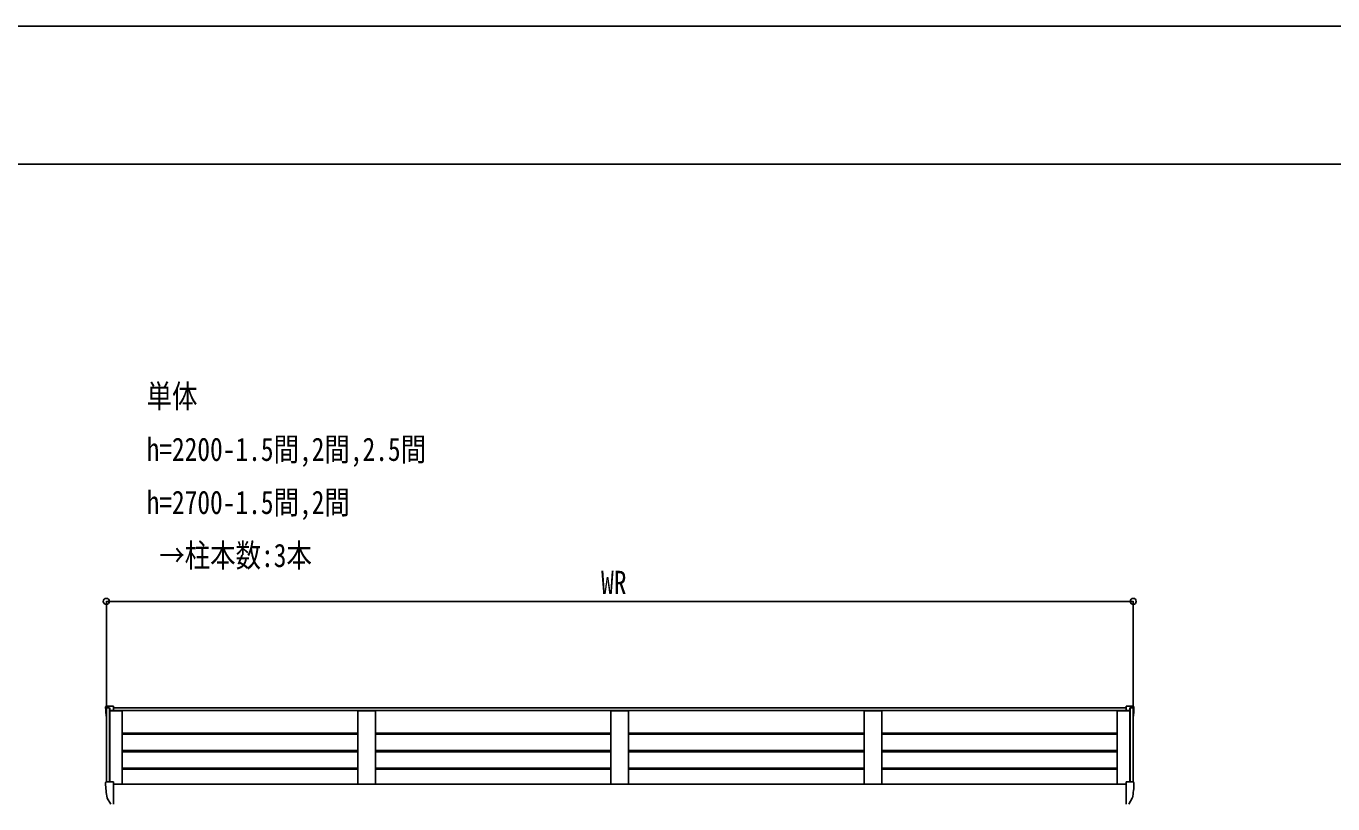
# Model space of a CAD drawing. Units: millimetres, scale not verified. Extents: x -8410 to 8410, y -5940 to 5940.
# Drawn here: x -4715 to -1019, y 3741 to 5940 of the extents above; entities that cross this region are included whole.
import ezdxf
from ezdxf.enums import TextEntityAlignment as Align

# ---------------------------------------------------------------- set-up
doc = ezdxf.new("R2010")
doc.units = ezdxf.units.MM
doc.header["$LTSCALE"] = 30
for name, color, linetype in [('0-1_USER1', 3, 'Continuous'), ('0-3_YKK_13', 4, 'Continuous'), ('0-4_YKK_A1', 4, 'Continuous'), ('0-5_YKK_D', 6, 'Continuous'), ('0-6_YKK_ZWAK', 7, 'Continuous')]:
    doc.layers.add(name, color=color, linetype=linetype)
doc.styles.add('ＭＳ ゴシック', font='')
doc.styles.get('ＭＳ ゴシック').set_extended_font_data('MS Gothic')

msp = doc.modelspace()

# ---------------------------------------------------------------- linework, layer by layer
at = {"layer": '0-3_YKK_13'}
for p, q in [((-4489.79, 4014.02), (-4489.79, 4013.54)), ((-4486.95, 4017.01), (-4476.84, 4017.54)), ((-4476.84, 4017.54), (-4467.79, 4017.54)), ((-4467.79, 4017.54), (-4467.79, 4005.13)), ((-1594.74, 4017.54), (-1603.79, 4017.54)), ((-1603.79, 4017.54), (-1603.79, 4005.13)), ((-1584.63, 4017.01), (-1594.74, 4017.54)), ((-1581.79, 4014.02), (-1581.79, 4013.54)), ((-4489.79, 3800.27), (-4489.79, 3799.8)), ((-4486.95, 3803.27), (-4476.84, 3803.8)), ((-4476.84, 3803.8), (-4467.79, 3803.8)), ((-4467.79, 3803.8), (-4467.79, 3741.44)), ((-1594.74, 3803.8), (-1603.79, 3803.8)), ((-1603.79, 3803.8), (-1603.79, 3741.44)), ((-1584.63, 3803.27), (-1594.74, 3803.8)), ((-1581.79, 3800.27), (-1581.79, 3799.8)), ((-4485.28, 3757.7), (-4475.23, 3740.3)), ((-4467.79, 3758.59), (-4467.79, 3758.03)), ((-4467.79, 3740.8), (-4467.79, 3741.44)), ((-1603.79, 3758.59), (-1603.79, 3758.03)), ((-1603.79, 3740.8), (-1603.79, 3741.44)), ((-1586.3, 3757.7), (-1596.35, 3740.3))]:
    msp.add_line(p, q, dxfattribs=at)
for centre, radius, start, end in [((-4486.79, 4014.02), 3, 93, 180), ((-4287.79, 4013.54), 202, 180, 188.06898), ((-1584.79, 4014.02), 3, 0, 87), ((-1783.79, 4013.54), 202, 351.93102, 0), ((-4486.79, 3800.27), 3, 93, 180), ((-4287.79, 3799.8), 202, 180, 191.90213), ((-1783.79, 3799.8), 202, 348.09787, 0), ((-1584.79, 3800.27), 3, 0, 87), ((-4483.98, 3758.45), 1.5, 191.90213, 210), ((-1587.6, 3758.45), 1.5, 330, 348.09787)]:
    msp.add_arc(centre, radius, start, end, dxfattribs=at)
at = {"layer": '0-4_YKK_A1'}
for p, q in [((-4487.79, 3803.1), (-4487.79, 4011.7)), ((-4479.66, 4013.08), (-4486.84, 4012.7)), ((-4478.79, 3803.69), (-4478.79, 4012.66)), ((-4478.09, 4010.85), (-4478.66, 4012.42)), ((-4478.09, 3803.73), (-4478.09, 4010.85)), ((-1593.49, 4005.1), (-4478.09, 4005.13)), ((-4467.79, 4012.43), (-1603.79, 4012.43)), ((-3776.79, 4003.21), (-3776.79, 3797.4)), ((-3775.8, 4004.21), (-3770.96, 4004.28)), ((-3770.96, 4004.28), (-3732.62, 4004.28)), ((-3732.62, 4004.28), (-3727.78, 4004.21)), ((-3726.79, 4003.21), (-3726.79, 3797.4)), ((-3060.79, 4003.21), (-3060.79, 3797.41)), ((-3059.8, 4004.21), (-3054.96, 4004.28)), ((-3054.96, 4004.28), (-3016.62, 4004.28)), ((-3016.62, 4004.28), (-3011.78, 4004.21)), ((-3010.79, 4003.21), (-3010.79, 3797.41)), ((-2344.79, 4003.21), (-2344.79, 3797.41)), ((-2343.8, 4004.21), (-2338.96, 4004.28)), ((-2338.96, 4004.28), (-2300.62, 4004.28)), ((-2300.62, 4004.28), (-2295.78, 4004.21)), ((-2294.79, 4003.21), (-2294.79, 3797.41)), ((-1593.49, 4010.85), (-1592.92, 4012.42)), ((-1593.49, 3803.73), (-1593.49, 4010.85)), ((-1592.79, 3803.69), (-1592.79, 4012.66)), ((-1591.92, 4013.08), (-1584.74, 4012.7)), ((-1583.79, 3803.1), (-1583.79, 4011.7)), ((-3776.79, 3941.18), (-4442.79, 3941.18)), ((-3776.79, 3938.2), (-4442.79, 3938.2)), ((-3060.79, 3941.18), (-3726.79, 3941.18)), ((-3060.79, 3938.2), (-3726.79, 3938.2)), ((-2344.79, 3941.18), (-3010.79, 3941.18)), ((-2344.79, 3938.2), (-3010.79, 3938.2)), ((-1628.79, 3941.18), (-2294.79, 3941.18)), ((-1628.79, 3938.2), (-2294.79, 3938.2)), ((-3776.79, 3891.74), (-4442.79, 3891.74)), ((-3776.79, 3888.76), (-4442.79, 3888.76)), ((-3060.79, 3891.74), (-3726.79, 3891.74)), ((-3060.79, 3888.76), (-3726.79, 3888.76)), ((-2344.79, 3891.74), (-3010.79, 3891.74)), ((-2344.79, 3888.76), (-3010.79, 3888.76)), ((-1628.79, 3891.74), (-2294.79, 3891.74)), ((-1628.79, 3888.76), (-2294.79, 3888.76)), ((-3776.82, 3839.27), (-4442.82, 3839.27)), ((-3776.79, 3842.3), (-4442.79, 3842.3)), ((-3060.82, 3839.27), (-3726.82, 3839.27)), ((-3060.79, 3842.3), (-3726.79, 3842.3)), ((-2344.82, 3839.27), (-3010.82, 3839.27)), ((-2344.79, 3842.3), (-3010.79, 3842.3)), ((-1628.82, 3839.27), (-2294.82, 3839.27)), ((-1628.79, 3842.3), (-2294.79, 3842.3)), ((-4467.79, 3797.41), (-1603.79, 3797.41))]:
    msp.add_line(p, q, dxfattribs=at)
for points in [[(-4442.79, 3797.41), (-4442.79, 4004.28), (-4478.09, 4004.28)], [(-1628.79, 3797.41), (-1628.79, 4004.28), (-1593.49, 4004.28)]]:
    msp.add_lwpolyline(points, dxfattribs=at)
for centre, radius, start, end in [((-4486.79, 4011.7), 1, 93, 180), ((-4479.6, 4012.08), 1, 20, 93), ((-3775.79, 4003.21), 0.997, 90.66782, 179.85648), ((-3727.79, 4003.21), 0.997, 359.84961, 89.33225), ((-3059.79, 4003.21), 0.997, 90.66782, 179.85648), ((-3011.79, 4003.21), 0.997, 359.84961, 89.33225), ((-2343.79, 4003.21), 0.997, 90.66782, 179.85648), ((-2295.79, 4003.21), 0.997, 359.84961, 89.33225), ((-1591.98, 4012.08), 1, 87, 160), ((-1584.79, 4011.7), 1, 0, 87)]:
    msp.add_arc(centre, radius, start, end, dxfattribs=at)
at = {"layer": '0-5_YKK_D'}
for p, q in [((-4487.79, 3983.93), (-4487.79, 4314.56)), ((-4487.79, 4313.56), (-1583.79, 4313.56)), ((-1583.79, 3983.93), (-1583.79, 4314.56))]:
    msp.add_line(p, q, dxfattribs=at)
for centre in [(-4487.79, 4313.56), (-1583.79, 4313.56)]:
    msp.add_circle(centre, 8.5, dxfattribs=at)
at = {"layer": '0-6_YKK_ZWAK'}
msp.add_line((7790.04, 5550), (-7809.96, 5550), dxfattribs=at)
msp.add_lwpolyline([(-8410, -5940), (8410, -5940), (8410, 5940), (-8410, 5940)], close=True, dxfattribs=at)

# ---------------------------------------------------------------- texts
at = {"layer": '0-1_USER1', "style": 'ＭＳ ゴシック', "width": 0.8}
for s, p in [('単体', (-4374, 4841)), ('h=2200-1.5間,2間,2.5間', (-4374, 4691)), ('h=2700-1.5間,2間', (-4374, 4541)), (' →柱本数:3本', (-4374, 4391))]:
    msp.add_text(s, height=65.98, dxfattribs=at).set_placement(p, align=Align.BOTTOM_LEFT)
at = {"layer": '0-5_YKK_D', "style": 'ＭＳ ゴシック', "width": 0.8}
msp.add_text('WR', height=65.98, dxfattribs=at).set_placement((-3088.59, 4314.36), align=Align.BOTTOM_LEFT)

doc.saveas('drawing.dxf')
